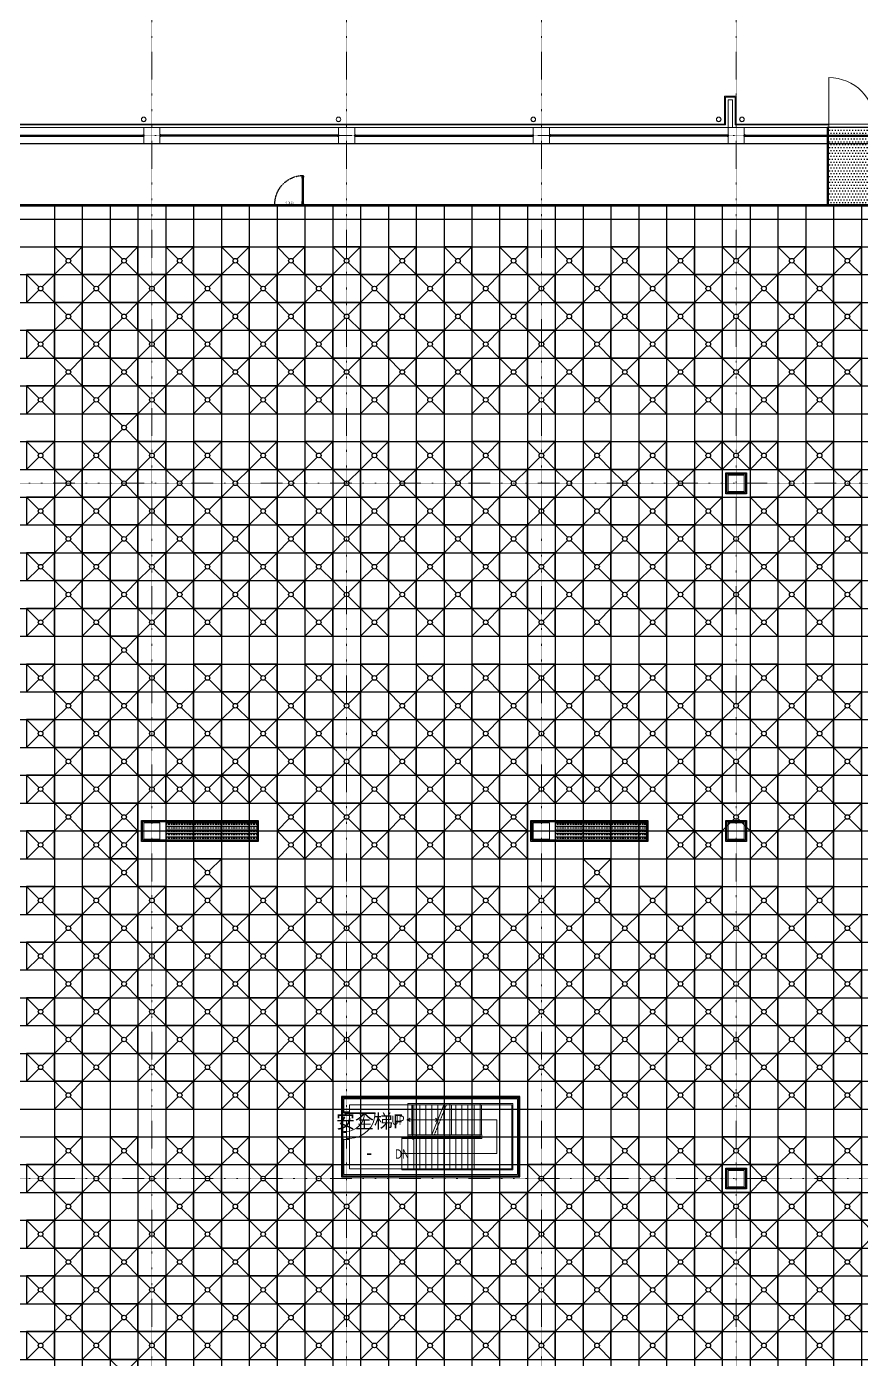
# Model space of a CAD drawing. Extents: x -32000 to 290600, y -111057 to 131250.
# Drawn here: x 96600 to 132600, y 37200 to 94700 of the extents above; entities that cross this region are included whole.
import ezdxf
from ezdxf.enums import TextEntityAlignment as Align

# ---------------------------------------------------------------- set-up
doc = ezdxf.new("R2010")
doc.units = 0
doc.header["$LTSCALE"] = 5
for name, pattern in [('H12PL3$0$JJP_三點線', [0.9, 0.3, -0.15, 0, -0.15, 0, -0.15, 0, -0.15]), ('H12PL3$0$JJP_虛線(退縮線、投影線、地下室範圍、非屬本工程、圖面分區)', [0.45, 0.3, -0.15]), ('H12PL3$0$虛線', [0.846667, 0.423333, -0.423333]), ('XFDP30-200K$0$HIDDEN', [0.3, 0.2, -0.1]), ('XFDP30-200K$0$HIDDEN2', [0.1875, 0.125, -0.0625])]:
    doc.linetypes.add(name, pattern=pattern)
for name, color, linetype in [('H12PL3$0$A-OBJE-MEP', 252, 'Continuous'), ('H12PL3$0$A-STRS', 252, 'Continuous'), ('H12PL3$0$A-TEXT', 252, 'Continuous'), ('H12PL3$0$A-WALL-EX', 252, 'Continuous'), ('H12PL3$0$A-WALL-IN', 252, 'Continuous'), ('H12PL3$0$A-ZONE', 252, 'Continuous'), ('H12PL3$0$Door', 252, 'Continuous'), ('H12PL3$0$S-COL', 252, 'Continuous'), ('H12PL3$0$S-GRID', 252, 'Continuous'), ('H12PL3$0$S-SLAB-SHOW', 252, 'Continuous'), ('XFDC30-200K$0$A-C-4500 (200K)', 139, 'Continuous'), ('XFDH30-200K$0$A-DR (200k)', 124, 'Continuous'), ('XFDH30-200K$0$A-FFU-1200x1200_(200k)', 140, 'Continuous'), ('XFDP30-200K$0$A-Ceiling (200K)', 9, 'Continuous'), ('XFDP30-200K$0$A-Door (200K)', 2, 'Continuous'), ('XFDP30-200K$0$A-Partition-Col (200K)', 1, 'Continuous'), ('XFDP30-200K$0$A-W-P1S (200K)', 2, 'Continuous'), ('XFDP30-200K$0$A-W-R1 (Rockwool) (200K)', 2, 'Continuous')]:
    doc.layers.add(name, color=color, linetype=linetype)
doc.layers.add('XFDC30-200K$0$A-Area (200K)', color=171, linetype='Continuous', plot=False)
doc.layers.add('XFDP30-200K$0$A-Area (200K)', color=7, linetype='Continuous', plot=False)
doc.styles.add('H12PL3$0$Standard', font='', dxfattribs={"width": 0.8})
doc.styles.add('XFDP30-200K$0$AA-TXT', font='isocp.shx', dxfattribs={"width": 0.8, "bigfont": 'china.shx'})
doc.styles.get('H12PL3$0$Standard').set_extended_font_data('Microsoft JhengHei')

# ---------------------------------------------------------------- blocks, each defined once
blk = doc.blocks.new('XFDP30-200K$0$TP1-50-Partition_Col-side')
blk.add_lwpolyline([(-2.5, -4), (-2.5, -3.9), (-2.6, -3.9), (-2.5, -3), (-2.5, -0.3), (-2.4, -0.2), (-0.7, -0.2), (-0.5, -0.2), (-0.1, -0.2), (0, -0.2), (0, -0.2), (0.5, -0.2), (0.6, -0.2), (2.4, -0.2), (2.5, -0.3), (2.5, -3), (2.6, -3.9), (2.5, -3.9), (2.5, -4), (2.7, -4), (2.7, 0), (-2.7, 0), (-2.7, -4)], close=True)
for points in [[(-1.6, -2.1), (-2.3, -2.1, 0.414213), (-2.4, -2.2), (-2.4, -3.6), (-2.5, -3.6), (-2.5, -2.2, -0.414213), (-2.3, -2), (-1.6, -2), (-1.6, -2.1)], [(1.6, -2.1), (2.3, -2.1, -0.414213), (2.4, -2.2), (2.4, -3.6), (2.5, -3.6), (2.5, -2.2, 0.414213), (2.3, -2), (1.6, -2), (1.6, -2.1)]]:
    blk.add_lwpolyline(points, format="xyb")
blk.add_lwpolyline([(2.2, -3.6), (-2.2, -3.6, -0.414214), (-2.3, -3.5), (-2.3, -2.6, -0.414214), (-2.2, -2.5), (-1.3, -2.5, 0.414214), (-1.1, -2.3), (-1.1, -2.2, 0.414214), (-1.3, -2.1), (-1.9, -2.1), (-1.9, -2.1), (-1.3, -2.1, -0.414214), (-1.2, -2.2), (-1.2, -2.3, -0.414214), (-1.3, -2.4), (-2.2, -2.4, 0.414214), (-2.4, -2.6), (-2.4, -3.5, 0.414214), (-2.2, -3.6), (2.2, -3.6, 0.414214), (2.4, -3.5), (2.4, -2.6, 0.414214), (2.2, -2.4), (1.3, -2.4, -0.414214), (1.2, -2.3), (1.2, -2.2, -0.414214), (1.3, -2.1), (1.9, -2.1), (1.9, -2.1), (1.3, -2.1, 0.414214), (1.1, -2.2), (1.1, -2.3, 0.414214), (1.3, -2.5), (2.2, -2.5, -0.414214), (2.3, -2.6), (2.3, -3.5, -0.414214)], format="xyb", close=True)
blk = doc.blocks.new('XFDP30-200K$0$GAD2205')
blk.add_lwpolyline([(0, 1), (0, 1), (-18, 1, -0.414214), (-18, 2), (-18, 3, -0.414214), (-18, 3), (-14, 3, 0.414214), (-13, 4), (-13, 4, 0.414214), (-14, 4), (-18, 4, -0.414214), (-18, 5), (-18, 12, -0.414214), (-18, 12), (-18, 12, 0.414214), (-18, 12), (-18, 14, 0.72636), (-19, 14), (-19, 13, 0.158507), (-19, 13), (-19, 0, 0.414214), (-19, 0), (19, 0, 0.414214), (19, 0), (19, 13, 0.158507), (19, 13), (19, 14, 0.72636), (18, 14), (18, 12, 0.414214), (18, 12, -0.414214), (18, 12), (18, 5, -0.414214), (18, 4), (14, 4, 0.414214), (13, 4), (13, 4, 0.414214), (14, 3), (18, 3, -0.414214), (18, 3), (18, 2, -0.414214), (18, 1), (0, 1)], format="xyb", close=True)
blk = doc.blocks.new('XFDP30-200K$0$Door-S130a')
for p, q in [((8.8, 120.4), (8.8, 125.3)), ((8.8, 125.3), (9.6, 125.3)), ((9.6, 120.4), (8.8, 120.4)), ((9.6, 125.3), (9.6, 120.4))]:
    blk.add_line(p, q)
blk.add_lwpolyline([(4.8, 120.4), (4.8, 125.3), (4, 125.3), (4, 120.4)], close=True)
at = {"ltscale": 5}
for points in [[(8.8, 117.8), (8.8, 127.9), (4.8, 127.9), (4.8, 117.8)], [(5, 117.5), (5, 14.8), (5, 14.8), (5, 117.5)], [(8.6, 14.8), (8.5, 14.8), (8.5, 117.5), (8.6, 117.5)], [(8.8, 4.3), (8.8, 14.4), (4.8, 14.4), (4.8, 4.3)]]:
    blk.add_lwpolyline(points, close=True, dxfattribs=at)
blk.add_lwpolyline([(4.8, 117.9), (4.8, 116.7, 0.158507), (4.9, 116.7), (4.9, 116.5, 0.72636), (5, 116.6), (5, 116.7, 0.414214), (5, 116.7, -0.414214), (4.9, 116.8), (4.9, 117.5, -0.414214), (5, 117.5), (5.4, 117.5, 0.414214), (5.4, 117.5), (5.4, 117.6, 0.414214), (5.4, 117.6), (5, 117.6, -0.414214), (4.9, 117.6), (4.9, 117.8, -0.414214), (5, 117.8), (6.8, 117.8), (6.8, 117.8), (6.8, 117.8), (8.6, 117.8, -0.414214), (8.6, 117.8), (8.6, 117.6, -0.414214), (8.6, 117.6), (8.2, 117.6, 0.414214), (8.1, 117.6), (8.1, 117.5, 0.414214), (8.2, 117.5), (8.6, 117.5, -0.414214), (8.6, 117.5), (8.6, 116.8, -0.414214), (8.6, 116.7), (8.6, 116.7, 0.414214), (8.6, 116.7), (8.6, 116.6, 0.72636), (8.6, 116.5), (8.7, 116.7, 0.158507), (8.7, 116.7), (8.7, 117.9, 0.414214), (8.7, 117.9), (4.9, 117.9, 0.414214)], format="xyb", close=True, dxfattribs=at)
at = {"ltscale": 500}
for points in [[(3.2, -0.6), (3.2, 3.9), (3, 3.9), (3, -0.6)], [(8.5, 4.8), (4, 4.8), (4, 4.6), (8.5, 4.6)]]:
    blk.add_lwpolyline(points, close=True, dxfattribs=at)
at = {"linetype": 'XFDP30-200K$0$HIDDEN', "ltscale": 0.1}
blk.add_arc((3.4, 4.4), 123.6, 0, 86.75942, dxfattribs=at)
at = {"ltscale": 500, "extrusion": (0, 0, -1)}
blk.add_ellipse((3.4, 4.4), major_axis=(-0.495, 0.495), ratio=1, start_param=5.497787, end_param=11.780972, dxfattribs=at)
at = {"ltscale": 5, "xscale": 0.1000000000058208, "yscale": 0.1000000000058208, "zscale": 0.1000000000058208}
blk.add_blockref('XFDP30-200K$0$GAD2205', (6.8, 14.3), dxfattribs=at)
at = {"color": 9, "style": 'XFDP30-200K$0$AA-TXT', "width": 0.45}
blk.add_attdef('130X240', text='', height=10, dxfattribs=at).set_placement((65, 10), align=Align.MIDDLE_CENTER)
blk = doc.blocks.new('XFDP30-200K')
at = {"layer": 'XFDP30-200K$0$A-Ceiling (200K)'}
h = blk.add_hatch(dxfattribs=at)
h.set_pattern_fill('DOTS', color=256, scale=2000)
h.set_pattern_definition([(0, (27165, -17890.04), (62.5, 125), [0, -125])])
h.paths.add_polyline_path([(135275, 86975), (135275, 90350), (131125, 90350), (131125, 86975)])
at = {"layer": 'XFDP30-200K$0$A-Area (200K)'}
blk.add_lwpolyline([(174600, 89650), (43650, 89650), (43650, 85450), (18450, 85450), (18450, 60390), (23000, 60390), (23000, 55815), (18449, 55815), (18449, 350), (127550, 350), (127550, -2100), (150850, -2100), (150850, 350), (174600, 350)], close=True, dxfattribs=at)
at = {"layer": 'XFDP30-200K$0$A-Ceiling (200K)'}
blk.add_lwpolyline([(135275, 86975), (135275, 90350), (131125, 90350), (131125, 86975)], close=True, dxfattribs=at)
at = {"layer": 'XFDP30-200K$0$A-W-P1S (200K)'}
for p, q in [((131125, 90350), (131125, 87025)), ((131175, 90350), (131175, 86975)), ((43775, 87025), (174600, 87025)), ((43825, 86975), (174600, 86975)), ((110275, 47885), (110176, 47885)), ((110275, 46685), (110176, 46685))]:
    blk.add_line(p, q, dxfattribs=at)
at = {"layer": 'XFDP30-200K$0$A-W-P1S (200K)', "linetype": 'XFDP30-200K$0$HIDDEN2'}
for p, q in [((110176, 47885), (110176, 46685)), ((110226, 47885), (110226, 46685))]:
    blk.add_line(p, q, dxfattribs=at)
at = {"layer": 'XFDP30-200K$0$A-W-P1S (200K)'}
for points in [[(126750, 75450), (127650, 75450), (127650, 74550), (126750, 74550)], [(126800, 75400), (127600, 75400), (127600, 74600), (126800, 74600)], [(101550, 60450), (106590, 60450), (106590, 59550), (101550, 59550)], [(101600, 60400), (106540, 60400), (106540, 59600), (101600, 59600)], [(118350, 60450), (123390, 60450), (123390, 59550), (118350, 59550)], [(118400, 60400), (123340, 60400), (123340, 59600), (118400, 59600)], [(126750, 60450), (127650, 60450), (127650, 59550), (126750, 59550)], [(126800, 60400), (127600, 60400), (127600, 59600), (126800, 59600)], [(126750, 45450), (127650, 45450), (127650, 44550), (126750, 44550)], [(126800, 45400), (127600, 45400), (127600, 44600), (126800, 44600)]]:
    blk.add_lwpolyline(points, close=True, dxfattribs=at)
for points in [[(110175, 46685), (110175, 45075), (117875, 45075), (117875, 48535), (110175, 48535), (110175, 47885)], [(110225, 46685), (110225, 45125), (117825, 45125), (117825, 48485), (110225, 48485), (110225, 47885)]]:
    blk.add_lwpolyline(points, dxfattribs=at)
at = {"layer": 'XFDP30-200K$0$A-W-R1 (Rockwool) (200K)'}
for p, q in [((93950, 90025, 0), (101650, 90025, 0)), ((93950, 89975, 0), (101650, 89975, 0)), ((110050, 90025, 0), (102350, 90025, 0)), ((110050, 89975, 0), (102350, 89975, 0)), ((110750, 90025, 0), (118450, 90025, 0)), ((110750, 89975, 0), (118450, 89975, 0)), ((126850, 90025, 0), (119150, 90025, 0)), ((126850, 89975, 0), (119150, 89975, 0)), ((127550, 90025, 0), (131125, 90025, 0)), ((127550, 89975, 0), (131125, 89975, 0))]:
    blk.add_line(p, q, dxfattribs=at)
at = {"layer": 'XFDP30-200K$0$A-W-R1 (Rockwool) (200K)', "linetype": 'XFDP30-200K$0$HIDDEN2'}
for p, q in [((131125, 90025, 0), (135275, 90025, 0)), ((131125, 89975, 0), (135275, 89975, 0))]:
    blk.add_line(p, q, dxfattribs=at)
at = {"layer": 'XFDP30-200K$0$A-Door (200K)'}
ref = blk.add_blockref('XFDP30-200K$0$Door-S130a', (108575, 87000), dxfattribs=dict(at, xscale=-10, yscale=10, zscale=10))
ref.add_attrib('130X240', 'MS_130x240', dxfattribs={"layer": '0', "color": 9, "height": 100, "style": 'XFDP30-200K$0$AA-TXT', "width": 0.45}).set_placement((107925, 87100), align=Align.MIDDLE_CENTER)
at = {"layer": 'XFDP30-200K$0$A-Partition-Col (200K)', "yscale": 10, "zscale": 10}
for p, xscale, rotation in [((101650, 90000, 0), -10, 270), ((102350, 90000, 0), 10, 90.00000000000001), ((110050, 90000), -10, 270), ((110750, 90000), 10, 90.00000000000001), ((118450, 90000, 0), -10, 270), ((119150, 90000, 0), 10, 90.00000000000001), ((126850, 90000), -10, 270), ((127550, 90000), 10, 90.00000000000001)]:
    blk.add_blockref('XFDP30-200K$0$TP1-50-Partition_Col-side', p, dxfattribs=dict(at, xscale=xscale, rotation=rotation))
blk = doc.blocks.new('H12PL3')
at = {"layer": 'H12PL3$0$A-OBJE-MEP', "lineweight": 0, "flags": 128}
for points in [[(101745, 90700, 1), (101555, 90700, 1)], [(110145, 90700, 1), (109955, 90700, 1)], [(118545, 90700, 1), (118355, 90700, 1)], [(126545, 90700, 1), (126355, 90700, 1)], [(127545, 90700, 1), (127355, 90700, 1)]]:
    blk.add_lwpolyline(points, format="xyb", close=True, dxfattribs=at)
at = {"layer": 'H12PL3$0$A-OBJE-MEP', "lineweight": 0}
for centre in [(101650, 90700), (110050, 90700), (118450, 90700), (126450, 90700), (127450, 90700)]:
    blk.add_circle(centre, 100, dxfattribs=at)
at = {"layer": 'H12PL3$0$A-STRS', "lineweight": 0}
for p, q in [((113035, 48235), (114615, 48235)), ((113035, 48185), (113035, 48235)), ((113035, 48235), (114855, 48235)), ((113035, 48185), (113035, 48235)), ((114595, 48185), (113035, 48185)), ((113035, 46885), (113035, 48185)), ((113035, 48185), (114595, 48185)), ((113035, 46885), (113035, 48185)), ((113035, 48185), (113295, 48185)), ((114855, 48185), (113035, 48185)), ((113035, 46885), (113035, 48185)), ((113035, 48185), (114855, 48185)), ((113035, 46885), (113035, 48185)), ((113035, 48185), (113295, 48185)), ((113295, 46885), (113295, 48185)), ((113295, 48185), (113295, 46885)), ((113295, 46885), (113295, 48185)), ((113295, 48185), (113555, 48185)), ((113295, 46885), (113295, 48185)), ((113295, 48185), (113295, 46885)), ((113295, 46885), (113295, 48185)), ((113295, 48185), (113555, 48185)), ((113555, 46885), (113555, 48185)), ((113555, 48185), (113555, 46885)), ((113555, 46885), (113555, 48185)), ((113555, 48185), (113815, 48185)), ((113555, 46885), (113555, 48185)), ((113555, 48185), (113555, 46885)), ((113555, 46885), (113555, 48185)), ((113555, 48185), (113815, 48185)), ((113815, 46885), (113815, 48185)), ((113815, 48185), (113815, 46885)), ((113815, 46885), (113815, 48185)), ((113815, 48185), (114075, 48185)), ((113815, 46885), (113815, 48185)), ((113815, 48185), (113815, 46885)), ((113815, 46885), (113815, 48185)), ((113815, 48185), (114075, 48185)), ((114075, 46885), (114075, 48185)), ((114075, 48185), (114075, 46885)), ((114075, 46885), (114075, 48185)), ((114075, 48185), (114335, 48185)), ((114075, 46885), (114595, 48185)), ((114075, 46885), (114075, 48185)), ((114075, 48185), (114075, 46885)), ((114075, 46885), (114075, 48185)), ((114075, 48185), (114335, 48185)), ((114335, 47535), (114335, 48185)), ((114335, 48185), (114335, 47535)), ((114335, 47535), (114335, 48185)), ((114335, 48185), (114595, 48185)), ((114335, 46885), (114335, 48185)), ((114335, 48185), (114335, 46885)), ((114335, 46885), (114335, 48185)), ((114335, 48185), (114595, 48185)), ((114595, 46885), (114595, 48185)), ((114595, 48185), (114595, 46885)), ((114595, 46885), (114595, 48185)), ((114595, 48185), (114855, 48185)), ((114855, 48235), (114855, 48185)), ((114855, 48235), (117575, 48235)), ((114855, 48185), (114855, 48235)), ((117525, 48185), (114855, 48185)), ((114855, 48185), (114918.16, 48185)), ((114855, 46885), (114855, 48185)), ((114855, 46885), (114855, 48185)), ((114855, 46885), (114855, 48185)), ((114855, 48185), (114855, 46885)), ((114855, 46885), (114855, 48185)), ((114855, 48185), (117525, 48185)), ((114918.16, 48185), (117525, 48185)), ((117525, 45425), (117525, 48185)), ((117525, 48185), (117525, 45425)), ((117525, 48185), (117525, 45425)), ((117575, 48235), (117575, 45375)), ((113035, 47535), (113135, 47610)), ((113035, 47535), (113295, 47535)), ((113035, 47535), (113295, 47535)), ((113135, 47460), (113035, 47535)), ((113295, 47535), (114335, 47535)), ((113295, 47535), (114855, 47535)), ((114235, 47610), (114335, 47535)), ((114335, 47535), (114235, 47460)), ((114855, 47535), (116875, 47535)), ((116875, 47535), (116875, 46075)), ((112775, 46725), (112775, 46775)), ((112775, 46775), (114595, 46775)), ((114595, 46725), (112775, 46725)), ((112775, 45425), (112775, 46725)), ((112775, 46725), (114595, 46725)), ((112775, 45425), (112775, 46725)), ((112775, 46725), (113035, 46725)), ((113035, 46885), (114075, 46885)), ((113035, 46835), (113035, 46885)), ((114075, 46885), (113035, 46885)), ((113295, 46885), (113035, 46885)), ((113035, 46885), (114855, 46885)), ((113035, 46835), (113035, 46885)), ((114855, 46885), (113035, 46885)), ((113295, 46885), (113035, 46885)), ((114055, 46835), (113035, 46835)), ((114855, 46835), (113035, 46835)), ((113035, 46725), (113035, 45425)), ((113035, 45425), (113035, 46725)), ((113035, 46725), (113295, 46725)), ((113035, 46725), (113035, 45425)), ((113555, 46885), (113295, 46885)), ((113555, 46885), (113295, 46885)), ((113295, 46725), (113295, 45425)), ((113295, 45425), (113295, 46725)), ((113295, 46725), (113555, 46725)), ((113295, 46725), (113295, 45425)), ((113815, 46885), (113555, 46885)), ((113815, 46885), (113555, 46885)), ((113555, 46725), (113555, 45425)), ((113555, 45425), (113555, 46725)), ((113555, 46725), (113815, 46725)), ((113555, 46725), (113555, 45425)), ((114075, 46885), (113815, 46885)), ((114075, 46885), (113815, 46885)), ((113815, 46725), (113815, 45425)), ((113815, 45425), (113815, 46725)), ((113815, 46725), (114075, 46725)), ((113815, 46725), (113815, 45425)), ((114335, 46885), (114075, 46885)), ((114075, 46725), (114075, 45425)), ((114075, 45425), (114075, 46725)), ((114075, 46725), (114335, 46725)), ((114075, 46725), (114075, 45425)), ((114595, 46885), (114335, 46885)), ((114335, 46725), (114335, 45425)), ((114335, 46725), (114595, 46725)), ((114335, 45425), (114335, 46725)), ((114335, 46725), (114335, 45425)), ((114855, 46885), (114595, 46885)), ((114595, 46725), (114595, 46775)), ((114595, 46775), (116175, 46775)), ((114595, 46775), (114595, 46725)), ((116225, 46725), (114595, 46725)), ((114595, 46725), (116225, 46725)), ((114595, 46725), (114595, 45425)), ((114595, 46725), (114595, 45425)), ((114595, 45425), (114595, 46725)), ((114595, 46725), (116225, 46725)), ((114595, 46725), (114595, 45425)), ((114855, 46885), (114855, 46835)), ((114855, 46885), (116225, 46885)), ((114855, 46835), (114855, 46885)), ((114918.16, 46885), (114855, 46885)), ((116225, 46885), (114855, 46885)), ((116175, 46835), (114855, 46835)), ((116225, 46885), (114918.16, 46885)), ((116175, 46775), (116175, 46835)), ((116225, 46885), (116225, 46725)), ((116225, 46725), (116225, 46885)), ((116225, 46725), (116225, 46885)), ((113035, 46075), (112775, 46075)), ((114595, 46075), (113035, 46075)), ((116875, 46075), (114595, 46075)), ((112775, 45375), (112775, 45425)), ((112775, 45425), (114595, 45425)), ((114595, 45425), (112775, 45425)), ((113035, 45425), (112775, 45425)), ((114595, 45375), (112775, 45375)), ((113295, 45425), (113035, 45425)), ((113555, 45425), (113295, 45425)), ((113815, 45425), (113555, 45425)), ((114075, 45425), (113815, 45425)), ((114335, 45425), (114075, 45425)), ((114595, 45425), (114335, 45425)), ((114595, 45375), (114595, 45425)), ((114595, 45425), (117525, 45425)), ((114595, 45425), (114595, 45375)), ((117525, 45425), (114595, 45425)), ((117525, 45425), (114595, 45425)), ((117575, 45375), (114595, 45375))]:
    blk.add_line(p, q, dxfattribs=at)
at = {"layer": 'H12PL3$0$A-STRS', "linetype": 'H12PL3$0$JJP_虛線(退縮線、投影線、地下室範圍、非屬本工程、圖面分區)', "lineweight": 0}
for p, q in [((113215.46, 48185), (113215.46, 46885)), ((113216.34, 48185), (113216.34, 46885)), ((114182.7, 46885), (114702.7, 48185)), ((114595, 46885), (114595, 47915.74)), ((114595, 47915.74), (114595, 46885)), ((114595, 46885), (114595, 47915.74)), ((116155, 48185), (114702.7, 48185)), ((114702.7, 48185), (114855, 48185)), ((114722.7, 48235), (116155, 48235)), ((114855, 46885), (114855, 48185)), ((114855, 48185), (114855, 46885)), ((114855, 46885), (114855, 48185)), ((114855, 48185), (115115, 48185)), ((114918.16, 48185), (114918.16, 46885)), ((115115, 46885), (115115, 48185)), ((115115, 48185), (115115, 46885)), ((115115, 46885), (115115, 48185)), ((115115, 48185), (115375, 48185)), ((115375, 46885), (115375, 48185)), ((115375, 48185), (115375, 46885)), ((115375, 46885), (115375, 48185)), ((115375, 48185), (115635, 48185)), ((115635, 46885), (115635, 48185)), ((115635, 48185), (115635, 46885)), ((115635, 46885), (115635, 48185)), ((115635, 48185), (115895, 48185)), ((115895, 46885), (115895, 48185)), ((115895, 48185), (115895, 46885)), ((115895, 46885), (115895, 48185)), ((115895, 48185), (116155, 48185)), ((116155, 48235), (116155, 48185)), ((116155, 48235), (117575, 48235)), ((116155, 48185), (116155, 48235)), ((117525, 48185), (116155, 48185)), ((116155, 46885), (116155, 48185)), ((116155, 46885), (116155, 48185)), ((116155, 46885), (116155, 48185)), ((116155, 48185), (116155, 46885)), ((116155, 46885), (116155, 48185)), ((116155, 48185), (117525, 48185)), ((116219.91, 48185), (116219.91, 46885)), ((117525, 45425), (117525, 48185)), ((117525, 48185), (117525, 45425)), ((117575, 48235), (117575, 45375)), ((114335, 46885), (114335, 47265.74)), ((114335, 47265.74), (114335, 46885)), ((114335, 46885), (114335, 47265.74)), ((112775, 46725), (112775, 46775)), ((112775, 46775), (115895, 46775)), ((115895, 46725), (112775, 46725)), ((112775, 45425), (112775, 46725)), ((112775, 46725), (113035, 46725)), ((113035, 46725), (113035, 45425)), ((113035, 45425), (113035, 46725)), ((113035, 46725), (113295, 46725)), ((113035, 46725), (113035, 45425)), ((113295, 46725), (113295, 45425)), ((113295, 45425), (113295, 46725)), ((113295, 46725), (113555, 46725)), ((113295, 46725), (113295, 45425)), ((113555, 46725), (113555, 45425)), ((113555, 45425), (113555, 46725)), ((113555, 46725), (113815, 46725)), ((113555, 46725), (113555, 45425)), ((113815, 46725), (113815, 45425)), ((113815, 45425), (113815, 46725)), ((113815, 46725), (114075, 46725)), ((113815, 46725), (113815, 45425)), ((114075, 46725), (114075, 45425)), ((114075, 45425), (114075, 46725)), ((114075, 46725), (114335, 46725)), ((114075, 46725), (114075, 45425)), ((116155, 46835), (114162.7, 46835)), ((114182.7, 46885), (116155, 46885)), ((114335, 46885), (114182.7, 46885)), ((114595, 46885), (114335, 46885)), ((114335, 46725), (114335, 45425)), ((114335, 45425), (114335, 46725)), ((114335, 46725), (114595, 46725)), ((114335, 46725), (114335, 45425)), ((114855, 46885), (114595, 46885)), ((114595, 46725), (114595, 45425)), ((114595, 45425), (114595, 46725)), ((114595, 46725), (114855, 46725)), ((114595, 46725), (114595, 45425)), ((114595, 46725), (114595, 45425)), ((115115, 46885), (114855, 46885)), ((114855, 46725), (114855, 45425)), ((114855, 45425), (114855, 46725)), ((114855, 46725), (115115, 46725)), ((114855, 46725), (114855, 45425)), ((115375, 46885), (115115, 46885)), ((115115, 46725), (115115, 45425)), ((115115, 45425), (115115, 46725)), ((115115, 46725), (115375, 46725)), ((115115, 46725), (115115, 45425)), ((115635, 46885), (115375, 46885)), ((115375, 46725), (115375, 45425)), ((115375, 45425), (115375, 46725)), ((115375, 46725), (115635, 46725)), ((115375, 46725), (115375, 45425)), ((115895, 46885), (115635, 46885)), ((115635, 46725), (115635, 45425)), ((115635, 46725), (115895, 46725)), ((115635, 45425), (115635, 46725)), ((115635, 46725), (115635, 45425)), ((116155, 46885), (115895, 46885)), ((115895, 46725), (115895, 46775)), ((115895, 46775), (116175, 46775)), ((115895, 46775), (115895, 46725)), ((116225, 46725), (115895, 46725)), ((115895, 46725), (115895, 45425)), ((115895, 46725), (115895, 45425)), ((115895, 46725), (115895, 45425)), ((115895, 45425), (115895, 46725)), ((115895, 46725), (116225, 46725)), ((115895, 46725), (115895, 45425)), ((116155, 46885), (116155, 46835)), ((116155, 46885), (116225, 46885)), ((116155, 46835), (116155, 46885)), ((116225, 46885), (116155, 46885)), ((116175, 46835), (116155, 46835)), ((116175, 46775), (116175, 46835)), ((116225, 46885), (116225, 46725)), ((116225, 46725), (116225, 46885)), ((112775, 45375), (112775, 45425)), ((112775, 45425), (115895, 45425)), ((113035, 45425), (112775, 45425)), ((115895, 45375), (112775, 45375)), ((113295, 45425), (113035, 45425)), ((113555, 45425), (113295, 45425)), ((113815, 45425), (113555, 45425)), ((114075, 45425), (113815, 45425)), ((114335, 45425), (114075, 45425)), ((114595, 45425), (114335, 45425)), ((114855, 45425), (114595, 45425)), ((115115, 45425), (114855, 45425)), ((115375, 45425), (115115, 45425)), ((115635, 45425), (115375, 45425)), ((115895, 45425), (115635, 45425)), ((115895, 45375), (115895, 45425)), ((115895, 45425), (117525, 45425)), ((115895, 45425), (115895, 45375)), ((117525, 45425), (115895, 45425)), ((117575, 45375), (115895, 45375))]:
    blk.add_line(p, q, dxfattribs=at)
at = {"layer": 'H12PL3$0$A-STRS', "linetype": 'H12PL3$0$虛線', "lineweight": 0}
for p, q in [((114702.7, 48185), (116155, 48185)), ((116155, 48185), (116219.91, 48185)), ((116219.91, 48185), (117525, 48185)), ((117525, 48185), (117525, 45425)), ((112775, 45425), (112775, 46725)), ((112775, 46725), (115895, 46725)), ((116155, 46885), (114182.7, 46885)), ((115895, 46725), (116225, 46725)), ((116219.91, 46885), (116155, 46885)), ((116225, 46885), (116219.91, 46885)), ((116225, 46725), (116225, 46885)), ((115895, 45425), (112775, 45425)), ((117525, 45425), (115895, 45425))]:
    blk.add_line(p, q, dxfattribs=at)
at = {"layer": 'H12PL3$0$A-STRS', "lineweight": 0, "flags": 128}
for points in [[(113035, 47560, -1), (113035, 47510, -1)], [(112775, 46100, -1), (112775, 46050, -1)]]:
    blk.add_lwpolyline(points, format="xyb", close=True, dxfattribs=at)
at = {"layer": 'H12PL3$0$A-WALL-EX', "lineweight": 0}
for p, q in [((126850, 91665), (126735, 91665)), ((126850, 91665), (126735, 91665)), ((126735, 90500), (126735, 91665)), ((126850, 91665), (127050, 91665)), ((127165, 91665), (127050, 91665)), ((127165, 91665), (127050, 91665)), ((127165, 91665), (127165, 90500)), ((77050, 90465), (126700, 90465)), ((126700, 90465), (126735, 90465)), ((126735, 90465), (126735, 90500)), ((126735, 90465), (126735, 90500)), ((127165, 90500), (127165, 90465)), ((127165, 90500), (127165, 90465)), ((127165, 90465), (127200, 90465)), ((127200, 90465), (131200, 90465)), ((131200, 90500), (131200, 90465)), ((131200, 90465), (131200, 90385)), ((131200, 90385), (131200, 90350))]:
    blk.add_line(p, q, dxfattribs=at)
at = {"layer": 'H12PL3$0$A-WALL-EX', "lineweight": 0, "flags": 128}
for points in [[(126700, 91700), (126735, 91700)], [(126700, 91700), (126700, 90500)], [(127165, 91700), (126735, 91700)], [(126850, 91550), (127050, 91550)], [(126850, 90465), (126850, 91550)], [(127050, 91550), (127050, 90465)], [(127200, 91700), (127165, 91700)], [(127200, 90500), (127200, 91700)], [(77050, 90500), (126700, 90500)], [(77050, 90500), (126700, 90500)], [(77050, 90500), (126700, 90500)], [(77050, 90500), (126700, 90500)], [(77050, 90500), (126700, 90500)], [(126700, 90500), (77050, 90500)], [(77050, 90350), (126850, 90350)], [(126850, 90350), (126850, 90465)], [(127050, 90350), (127050, 90465)], [(127050, 90350), (131200, 90350)], [(127200, 90500), (151200, 90500)], [(127200, 90500), (131200, 90500)], [(127200, 90500), (131200, 90500)], [(127200, 90500), (131200, 90500)], [(127200, 90500), (131200, 90500)], [(131200, 90500), (127200, 90500)]]:
    blk.add_lwpolyline(points, dxfattribs=at)
at = {"layer": 'H12PL3$0$A-WALL-IN', "lineweight": 0}
blk.add_line((110525, 46685), (110275, 46685), dxfattribs=at)
at = {"layer": 'H12PL3$0$A-WALL-IN', "lineweight": 0, "flags": 128}
for points in [[(110275, 48435), (110275, 48185)], [(117525, 48435), (110275, 48435)], [(117775, 48435), (117525, 48435)], [(117775, 45425), (117775, 48435)], [(110275, 48185), (110275, 47885)], [(110525, 47885), (110525, 48185)], [(110525, 48185), (117525, 48185)], [(117525, 48185), (117525, 45425)], [(110275, 46685), (110275, 45425)], [(110525, 45425), (110525, 46685)], [(110275, 45175), (110275, 45425)], [(110275, 45175), (117775, 45175)], [(117525, 45425), (110525, 45425)], [(117775, 45175), (117775, 45425)]]:
    blk.add_lwpolyline(points, dxfattribs=at)
at = {"layer": 'H12PL3$0$Door', "lineweight": 0}
for p, q in [((131200, 90500), (131200, 92500)), ((131200, 90500), (131200, 90465)), ((131200, 90500), (131200, 90465)), ((131200, 90465), (131200, 90385)), ((131200, 90465), (131200, 90385)), ((131200, 90385), (131200, 90350)), ((110375, 47885), (110275, 47885)), ((110275, 47885), (110275, 47835)), ((110275, 47835), (110375, 47835)), ((110375, 47835), (110375, 47885)), ((110375, 47835), (111175, 47835)), ((110375, 47805), (110375, 47835)), ((111175, 47805), (110375, 47805)), ((110525, 47885), (110425, 47885)), ((110425, 47885), (110425, 47835)), ((110425, 47835), (110525, 47835)), ((110525, 47835), (110525, 47885)), ((110525, 47835), (111625, 47835)), ((110525, 47805), (110525, 47835)), ((111625, 47805), (110525, 47805)), ((111175, 47835), (111175, 47805)), ((111625, 47835), (111625, 47805)), ((110375, 47035), (110275, 47035)), ((110275, 47035), (110275, 46985)), ((110275, 46985), (110375, 46985)), ((110375, 46985), (110375, 47035)), ((110525, 46735), (110425, 46735)), ((110425, 46735), (110425, 46685)), ((110425, 46685), (110525, 46685)), ((110525, 46685), (110525, 46735))]:
    blk.add_line(p, q, dxfattribs=at)
for centre, radius, start, end in [((131200, 90500), 2000, 0, 90), ((110375, 47835), 800, 270, 0), ((110525, 47835), 1100, 270, 0)]:
    blk.add_arc(centre, radius, start, end, dxfattribs=at)
at = {"layer": 'H12PL3$0$S-COL', "lineweight": 0, "flags": 128}
for points in [[(101650, 90350), (101650, 89650), (102350, 89650), (102350, 90350)], [(110050, 90350), (110050, 89650), (110750, 89650), (110750, 90350)], [(118450, 90350), (118450, 89650), (119150, 89650), (119150, 90350)], [(127050, 90350), (126850, 90350), (126850, 89650), (127550, 89650), (127550, 90350)]]:
    blk.add_lwpolyline(points, dxfattribs=at)
for points in [[(126850, 74650), (127550, 74650), (127550, 75350), (126850, 75350)], [(101650, 59650), (102350, 59650), (102350, 60350), (101650, 60350)], [(118450, 59650), (119150, 59650), (119150, 60350), (118450, 60350)], [(126850, 59650), (127550, 59650), (127550, 60350), (126850, 60350)], [(126850, 44650), (127550, 44650), (127550, 45350), (126850, 45350)]]:
    blk.add_lwpolyline(points, close=True, dxfattribs=at)
at = {"layer": 'H12PL3$0$S-GRID', "linetype": 'H12PL3$0$JJP_三點線', "lineweight": 0}
for p, q in [((102000, 128250), (102000, -28000)), ((110400, 128250), (110400, -28000)), ((118800, 128250), (118800, -28000)), ((127200, 128250), (127200, -28000)), ((-29000, 90000), (289600, 90000)), ((-29000, 75000), (289600, 75000)), ((-29000, 60000), (289600, 60000)), ((-29000, 45000), (289600, 45000))]:
    blk.add_line(p, q, dxfattribs=at)
at = {"layer": 'H12PL3$0$S-SLAB-SHOW', "linetype": 'H12PL3$0$虛線', "lineweight": 0, "flags": 128}
blk.add_lwpolyline([(113245, 46705), (113295, 46705), (113295, 45425), (110525, 45425), (110525, 48185), (113245, 48185)], close=True, dxfattribs=at)
at = {"layer": 'H12PL3$0$S-SLAB-SHOW', "lineweight": 0, "flags": 128}
blk.add_lwpolyline([(113245, 46705), (113295, 46705), (113295, 45425), (110525, 45425), (110525, 48185), (113245, 48185)], close=True, dxfattribs=at)
blk.add_blockref('XFDP30-200K', (0, 0))
at = {"layer": 'H12PL3$0$A-TEXT', "linetype": 'Continuous', "lineweight": 0, "char_height": 400, "attachment_point": 4, "style": 'H12PL3$0$Standard'}
for s, insert in [('\\A1;UP', (112339.65, 47515.49)), ('\\A1;DN', (112485.49, 46058.78))]:
    blk.add_mtext(s, dxfattribs=dict(at, insert=insert))
at = {"layer": 'H12PL3$0$A-ZONE', "style": 'H12PL3$0$Standard'}
for s, p in [('安全梯F', (111372.91, 47771.14)), ('-', (111372.91, 46429.25))]:
    blk.add_text(s, height=600, dxfattribs=at).set_placement(p, align=Align.TOP_CENTER)
blk = doc.blocks.new('XFDH30-200K$0$FFU-1212')
for p, q in [((0, 120), (52.9, 67.1)), ((67.1, 67.1), (120, 120)), ((0, 0), (52.9, 52.9)), ((67.1, 52.9), (120, 0))]:
    blk.add_line(p, q)
blk.add_lwpolyline([(0, 0), (120, 0), (120, 120), (0, 120)], close=True)
blk.add_circle((60, 60), 10)
blk = doc.blocks.new('*U209')
h = blk.add_hatch()
h.set_pattern_fill('ANSI33', color=256, scale=60, angle=135, style=0)
h.set_pattern_definition([(180, (70, 35), (-3e-15, -15), []), (180, (62.5, 42.5), (-3e-15, -15), [7.5, -3.75])])
h.paths.add_polyline_path([(0, 85), (0, 0), (120, 0), (120, 80), (120, 80), (120, 85)])
blk.add_lwpolyline([(0, 85), (0, 0), (120, 0), (120, 80), (120, 80), (120, 85), (0, 85)])
blk = doc.blocks.new('*U210')
h = blk.add_hatch()
h.set_pattern_fill('ANSI33', color=256, scale=60, angle=135, style=0)
h.set_pattern_definition([(180, (-13.5, 35), (-3e-15, -15), []), (180, (-21, 42.5), (-3e-15, -15), [7.5, -3.75])])
h.paths.add_polyline_path([(0, 85), (0, 0), (36.5, 0), (36.5, 80), (36.5, 80), (36.5, 85)])
blk.add_lwpolyline([(0, 85), (0, 0), (36.5, 0), (36.5, 80), (36.5, 80), (36.5, 85), (0, 85)])
blk = doc.blocks.new('XFDH30-200K')
at = {"layer": 'XFDH30-200K$0$A-DR (200k)', "xscale": 10, "yscale": 10, "zscale": 10}
for name, p in [('*U209', (102600, 59575)), ('*U209', (103800, 59575)), ('*U209', (105000, 59575)), ('*U210', (106200, 59575)), ('*U209', (119400, 59575)), ('*U209', (120600, 59575)), ('*U209', (121800, 59575)), ('*U210', (123000, 59575))]:
    blk.add_blockref(name, p, dxfattribs=at)
at = {"layer": 'XFDH30-200K$0$A-FFU-1200x1200_(200k)', "xscale": 10, "yscale": 10, "zscale": 10, "rotation": 90.00000000000001}
for p in [(99000, 84000, 0), (101400, 84000, 0), (103800, 84000, 0), (106200, 84000, 0), (108600, 84000, 0), (111000, 84000, 0), (113400, 84000, 0), (115800, 84000, 0), (118200, 84000, 0), (120600, 84000, 0), (123000, 84000, 0), (125400, 84000, 0), (127800, 84000, 0), (130200, 84000, 0), (132600, 84000, 0), (97800, 82800, 0), (100200, 82800, 0), (102600, 82800, 0), (105000, 82800, 0), (107400, 82800, 0), (109800, 82800, 0), (112200, 82800, 0), (114600, 82800, 0), (117000, 82800, 0), (119400, 82800, 0), (121800, 82800, 0), (124200, 82800, 0), (126600, 82800, 0), (129000, 82800, 0), (131400, 82800, 0), (99000, 81600, 0), (101400, 81600, 0), (103800, 81600, 0), (106200, 81600, 0), (108600, 81600, 0), (111000, 81600, 0), (113400, 81600, 0), (115800, 81600, 0), (118200, 81600, 0), (120600, 81600, 0), (123000, 81600, 0), (125400, 81600, 0), (127800, 81600, 0), (130200, 81600, 0), (132600, 81600, 0), (97800, 80400, 0), (100200, 80400, 0), (102600, 80400, 0), (105000, 80400, 0), (107400, 80400, 0), (109800, 80400, 0), (112200, 80400, 0), (114600, 80400, 0), (117000, 80400, 0), (119400, 80400, 0), (121800, 80400, 0), (124200, 80400, 0), (126600, 80400, 0), (129000, 80400, 0), (131400, 80400, 0), (99000, 79200, 0), (101400, 79200, 0), (103800, 79200, 0), (106200, 79200, 0), (108600, 79200, 0), (111000, 79200, 0), (113400, 79200, 0), (115800, 79200, 0), (118200, 79200, 0), (120600, 79200, 0), (123000, 79200, 0), (125400, 79200, 0), (127800, 79200, 0), (130200, 79200, 0), (132600, 79200, 0), (97800, 78000, 0), (100200, 78000, 0), (102600, 78000, 0), (105000, 78000, 0), (107400, 78000, 0), (109800, 78000, 0), (112200, 78000, 0), (114600, 78000, 0), (117000, 78000, 0), (119400, 78000, 0), (121800, 78000, 0), (124200, 78000, 0), (126600, 78000, 0), (129000, 78000, 0), (131400, 78000, 0), (101400, 76800, 0), (97800, 75600, 0), (100200, 75600, 0), (102600, 75600, 0), (105000, 75600, 0), (107400, 75600, 0), (109800, 75600, 0), (112200, 75600, 0), (114600, 75600, 0), (117000, 75600, 0), (119400, 75600, 0), (121800, 75600, 0), (124200, 75600, 0), (126600, 75600, 0), (127800, 75600, 0), (129000, 75600, 0), (131400, 75600, 0), (99000, 74400, 0), (101400, 74400, 0), (103800, 74400, 0), (106200, 74400, 0), (108600, 74400, 0), (111000, 74400, 0), (113400, 74400, 0), (115800, 74400, 0), (118200, 74400, 0), (120600, 74400, 0), (123000, 74400, 0), (125400, 74400, 0), (130200, 74400, 0), (132600, 74400, 0), (97800, 73200, 0), (100200, 73200, 0), (102600, 73200, 0), (105000, 73200, 0), (107400, 73200, 0), (109800, 73200, 0), (112200, 73200, 0), (114600, 73200, 0), (117000, 73200, 0), (119400, 73200, 0), (121800, 73200, 0), (124200, 73200, 0), (126600, 73200, 0), (129000, 73200, 0), (131400, 73200, 0), (99000, 72000, 0), (101400, 72000, 0), (103800, 72000, 0), (106200, 72000, 0), (108600, 72000, 0), (111000, 72000, 0), (113400, 72000, 0), (115800, 72000, 0), (118200, 72000, 0), (120600, 72000, 0), (123000, 72000, 0), (125400, 72000, 0), (127800, 72000, 0), (130200, 72000, 0), (132600, 72000, 0), (97800, 70800, 0), (100200, 70800, 0), (102600, 70800, 0), (105000, 70800, 0), (107400, 70800, 0), (109800, 70800, 0), (112200, 70800, 0), (114600, 70800, 0), (117000, 70800, 0), (119400, 70800, 0), (121800, 70800, 0), (124200, 70800, 0), (126600, 70800, 0), (129000, 70800, 0), (131400, 70800, 0), (99000, 69600, 0), (101400, 69600, 0), (103800, 69600, 0), (106200, 69600, 0), (108600, 69600, 0), (111000, 69600, 0), (113400, 69600, 0), (115800, 69600, 0), (118200, 69600, 0), (120600, 69600, 0), (123000, 69600, 0), (125400, 69600, 0), (127800, 69600, 0), (130200, 69600, 0), (132600, 69600, 0), (97800, 68400, 0), (100200, 68400, 0), (102600, 68400, 0), (105000, 68400, 0), (107400, 68400, 0), (109800, 68400, 0), (112200, 68400, 0), (114600, 68400, 0), (117000, 68400, 0), (119400, 68400, 0), (121800, 68400, 0), (124200, 68400, 0), (126600, 68400, 0), (129000, 68400, 0), (131400, 68400, 0), (101400, 67200, 0), (97800, 66000, 0), (100200, 66000, 0), (102600, 66000, 0), (105000, 66000, 0), (107400, 66000, 0), (109800, 66000, 0), (112200, 66000, 0), (114600, 66000, 0), (117000, 66000, 0), (119400, 66000, 0), (121800, 66000, 0), (124200, 66000, 0), (126600, 66000, 0), (129000, 66000, 0), (131400, 66000, 0), (99000, 64800, 0), (101400, 64800, 0), (103800, 64800, 0), (106200, 64800, 0), (108600, 64800, 0), (111000, 64800, 0), (113400, 64800, 0), (115800, 64800, 0), (118200, 64800, 0), (120600, 64800, 0), (123000, 64800, 0), (125400, 64800, 0), (127800, 64800, 0), (130200, 64800, 0), (132600, 64800, 0), (97800, 63600, 0), (100200, 63600, 0), (102600, 63600, 0), (105000, 63600, 0), (107400, 63600, 0), (109800, 63600, 0), (112200, 63600, 0), (114600, 63600, 0), (117000, 63600, 0), (119400, 63600, 0), (121800, 63600, 0), (124200, 63600, 0), (126600, 63600, 0), (129000, 63600, 0), (131400, 63600, 0), (99000, 62400, 0), (101400, 62400, 0), (103800, 62400, 0), (106200, 62400, 0), (108600, 62400, 0), (111000, 62400, 0), (113400, 62400, 0), (115800, 62400, 0), (118200, 62400, 0), (120600, 62400, 0), (123000, 62400, 0), (125400, 62400, 0), (127800, 62400, 0), (130200, 62400, 0), (132600, 62400, 0), (97800, 61200, 0), (100200, 61200, 0), (102600, 61200, 0), (103800, 61200, 0), (105000, 61200, 0), (106200, 61200, 0), (107400, 61200, 0), (109800, 61200, 0), (112200, 61200, 0), (114600, 61200, 0), (117000, 61200, 0), (119400, 61200, 0), (120600, 61200, 0), (121800, 61200, 0), (123000, 61200, 0), (124200, 61200, 0), (126600, 61200, 0), (129000, 61200, 0), (131400, 61200, 0), (99000, 60000, 0), (101400, 60000, 0), (108600, 60000, 0), (111000, 60000, 0), (113400, 60000, 0), (115800, 60000, 0), (118200, 60000, 0), (125400, 60000, 0), (127800, 60000, 0), (130200, 60000, 0), (132600, 60000, 0), (97800, 58800, 0), (100200, 58800, 0), (101400, 58800, 0), (108600, 58800, 0), (109800, 58800, 0), (112200, 58800, 0), (114600, 58800, 0), (117000, 58800, 0), (118200, 58800, 0), (125400, 58800, 0), (126600, 58800, 0), (129000, 58800, 0), (131400, 58800, 0), (101400, 57600, 0), (105000, 57600, 0), (121800, 57600, 0), (97800, 56400, 0), (100200, 56400, 0), (102600, 56400, 0), (105000, 56400, 0), (107400, 56400, 0), (109800, 56400, 0), (112200, 56400, 0), (114600, 56400, 0), (117000, 56400, 0), (119400, 56400, 0), (121800, 56400, 0), (124200, 56400, 0), (126600, 56400, 0), (129000, 56400, 0), (131400, 56400, 0), (99000, 55200, 0), (101400, 55200, 0), (103800, 55200, 0), (106200, 55200, 0), (108600, 55200, 0), (111000, 55200, 0), (113400, 55200, 0), (115800, 55200, 0), (118200, 55200, 0), (120600, 55200, 0), (123000, 55200, 0), (125400, 55200, 0), (127800, 55200, 0), (130200, 55200, 0), (132600, 55200, 0), (97800, 54000, 0), (100200, 54000, 0), (102600, 54000, 0), (105000, 54000, 0), (107400, 54000, 0), (109800, 54000, 0), (112200, 54000, 0), (114600, 54000, 0), (117000, 54000, 0), (119400, 54000, 0), (121800, 54000, 0), (124200, 54000, 0), (126600, 54000, 0), (129000, 54000, 0), (131400, 54000, 0), (99000, 52800, 0), (101400, 52800, 0), (103800, 52800, 0), (106200, 52800, 0), (108600, 52800, 0), (111000, 52800, 0), (113400, 52800, 0), (115800, 52800, 0), (118200, 52800, 0), (120600, 52800, 0), (123000, 52800, 0), (125400, 52800, 0), (127800, 52800, 0), (130200, 52800, 0), (132600, 52800, 0), (97800, 51600, 0), (100200, 51600, 0), (102600, 51600, 0), (105000, 51600, 0), (107400, 51600, 0), (109800, 51600, 0), (112200, 51600, 0), (114600, 51600, 0), (117000, 51600, 0), (119400, 51600, 0), (121800, 51600, 0), (124200, 51600, 0), (126600, 51600, 0), (129000, 51600, 0), (131400, 51600, 0), (99000, 50400, 0), (101400, 50400, 0), (103800, 50400, 0), (106200, 50400, 0), (108600, 50400, 0), (111000, 50400, 0), (113400, 50400, 0), (115800, 50400, 0), (118200, 50400, 0), (120600, 50400, 0), (123000, 50400, 0), (125400, 50400, 0), (127800, 50400, 0), (130200, 50400, 0), (132600, 50400, 0), (97800, 49200, 0), (100200, 49200, 0), (102600, 49200, 0), (105000, 49200, 0), (107400, 49200, 0), (109800, 49200, 0), (112200, 49200, 0), (114600, 49200, 0), (117000, 49200, 0), (119400, 49200, 0), (121800, 49200, 0), (124200, 49200, 0), (126600, 49200, 0), (129000, 49200, 0), (131400, 49200, 0), (99000, 48000, 0), (103800, 48000, 0), (106200, 48000, 0), (108600, 48000, 0), (120600, 48000, 0), (123000, 48000, 0), (125400, 48000, 0), (127800, 48000, 0), (130200, 48000, 0), (132600, 48000, 0), (99000, 45600, 0), (101400, 45600, 0), (103800, 45600, 0), (106200, 45600, 0), (108600, 45600, 0), (120600, 45600, 0), (123000, 45600, 0), (125400, 45600, 0), (127800, 45600, 0), (130200, 45600, 0), (132600, 45600, 0), (97800, 44400, 0), (100200, 44400, 0), (102600, 44400, 0), (105000, 44400, 0), (107400, 44400, 0), (109800, 44400, 0), (119400, 44400, 0), (121800, 44400, 0), (124200, 44400, 0), (126600, 44400, 0), (129000, 44400, 0), (131400, 44400, 0), (99000, 43200, 0), (103800, 43200, 0), (106200, 43200, 0), (108600, 43200, 0), (111000, 43200, 0), (113400, 43200, 0), (115800, 43200, 0), (118200, 43200, 0), (120600, 43200, 0), (123000, 43200, 0), (125400, 43200, 0), (127800, 43200, 0), (130200, 43200, 0), (132600, 43200, 0), (97800, 42000, 0), (100200, 42000, 0), (102600, 42000, 0), (105000, 42000, 0), (107400, 42000, 0), (109800, 42000, 0), (112200, 42000, 0), (114600, 42000, 0), (117000, 42000, 0), (119400, 42000, 0), (121800, 42000, 0), (124200, 42000, 0), (126600, 42000, 0), (129000, 42000, 0), (131400, 42000, 0), (133800, 42000, 0), (99000, 40800, 0), (101400, 40800, 0), (103800, 40800, 0), (106200, 40800, 0), (108600, 40800, 0), (111000, 40800, 0), (113400, 40800, 0), (115800, 40800, 0), (118200, 40800, 0), (120600, 40800, 0), (123000, 40800, 0), (125400, 40800, 0), (127800, 40800, 0), (130200, 40800, 0), (132600, 40800, 0), (97800, 39600, 0), (100200, 39600, 0), (102600, 39600, 0), (105000, 39600, 0), (107400, 39600, 0), (109800, 39600, 0), (112200, 39600, 0), (114600, 39600, 0), (117000, 39600, 0), (119400, 39600, 0), (121800, 39600, 0), (124200, 39600, 0), (126600, 39600, 0), (129000, 39600, 0), (131400, 39600, 0), (99000, 38400, 0), (101400, 38400, 0), (103800, 38400, 0), (106200, 38400, 0), (108600, 38400, 0), (111000, 38400, 0), (113400, 38400, 0), (115800, 38400, 0), (118200, 38400, 0), (120600, 38400, 0), (123000, 38400, 0), (125400, 38400, 0), (127800, 38400, 0), (130200, 38400, 0), (132600, 38400, 0), (97800, 37200, 0), (100200, 37200, 0), (102600, 37200, 0), (105000, 37200, 0), (107400, 37200, 0), (109800, 37200, 0), (112200, 37200, 0), (114600, 37200, 0), (117000, 37200, 0), (119400, 37200, 0), (121800, 37200, 0), (124200, 37200, 0), (126600, 37200, 0), (129000, 37200, 0), (131400, 37200, 0), (101400, 36000, 0)]:
    blk.add_blockref('XFDH30-200K$0$FFU-1212', p, dxfattribs=at)
blk = doc.blocks.new('XFDC30-200K')
at = {"layer": 'XFDC30-200K$0$A-Area (200K)', "elevation": 0}
blk.add_lwpolyline([(18450, 3000), (166200, 3000), (166200, 13200), (174600, 13200), (174600, 87000), (43650, 87000), (43650, 85450), (18450, 85450), (18450, 60340), (22950, 60340), (22950, 55865), (18449, 55865)], close=True, dxfattribs=at)
at = {"layer": 'XFDC30-200K$0$A-C-4500 (200K)', "ltscale": 0.3}
for p, q in [((43800, 87000), (174600, 87000)), ((97800, 87000), (97800, 3000)), ((99000, 87000), (99000, 3000)), ((100200, 87000), (100200, 3000)), ((101400, 87000), (101400, 3000)), ((102600, 87000), (102600, 3000)), ((103800, 87000), (103800, 3000)), ((105000, 87000), (105000, 3000)), ((106200, 87000), (106200, 3000)), ((107400, 87000), (107400, 3000)), ((108600, 87000), (108600, 3000)), ((109800, 87000), (109800, 3000)), ((111000, 87000), (111000, 3000)), ((112200, 87000), (112200, 3000)), ((113400, 87000), (113400, 3000)), ((114600, 87000), (114600, 3000)), ((115800, 87000), (115800, 3000)), ((117000, 87000), (117000, 3000)), ((118200, 87000), (118200, 3000)), ((119400, 87000), (119400, 3000)), ((120600, 87000), (120600, 3000)), ((121800, 87000), (121800, 3000)), ((123000, 87000), (123000, 3000)), ((124200, 87000), (124200, 3000)), ((125400, 87000), (125400, 3000)), ((126600, 87000), (126600, 3000)), ((127800, 87000), (127800, 3000)), ((129000, 87000), (129000, 3000)), ((130200, 87000), (130200, 3000)), ((131400, 87000), (131400, 3000)), ((132600, 87000), (132600, 3000)), ((43800, 86400), (174600, 86400)), ((18450, 85200), (174600, 85200)), ((18450, 84000), (174600, 84000)), ((18450, 82800), (174600, 82800)), ((18450, 81600), (174600, 81600)), ((18450, 80400), (174600, 80400)), ((18450, 79200), (174600, 79200)), ((18450, 78000), (174600, 78000)), ((18450, 76800), (174600, 76800)), ((18450, 75600), (174600, 75600)), ((18450, 74400), (174600, 74400)), ((18450, 73200), (174600, 73200)), ((18450, 72000), (174600, 72000)), ((18450, 70800), (174600, 70800)), ((18450, 69600), (174600, 69600)), ((18450, 68400), (174600, 68400)), ((18450, 67200), (174600, 67200)), ((18450, 66000), (174600, 66000)), ((18450, 64800), (174600, 64800)), ((18450, 63600), (174600, 63600)), ((18450, 62400), (174600, 62400)), ((18450, 61200), (174600, 61200)), ((23075, 60000), (174600, 60000)), ((23075, 58800), (174600, 58800)), ((23075, 57600), (174600, 57600)), ((23075, 56400), (174600, 56400)), ((18600, 55200), (174600, 55200)), ((18600, 54000), (174600, 54000)), ((18600, 52800), (174600, 52800)), ((18600, 51600), (174600, 51600)), ((18600, 50400), (174600, 50400)), ((18600, 49200), (174600, 49200)), ((18600, 48000), (174600, 48000)), ((18600, 46800), (174600, 46800)), ((18600, 45600), (174600, 45600)), ((18600, 44400), (174600, 44400)), ((18600, 43200), (174600, 43200)), ((18600, 42000), (174600, 42000)), ((18600, 40800), (174600, 40800)), ((18600, 39600), (174600, 39600)), ((18600, 38400), (174600, 38400)), ((18600, 37200), (174600, 37200))]:
    blk.add_line(p, q, dxfattribs=at)

msp = doc.modelspace()

# ---------------------------------------------------------------- block references
for name in ['H12PL3', 'XFDC30-200K', 'XFDH30-200K']:
    msp.add_blockref(name, (0, 0))

doc.saveas('drawing.dxf')
